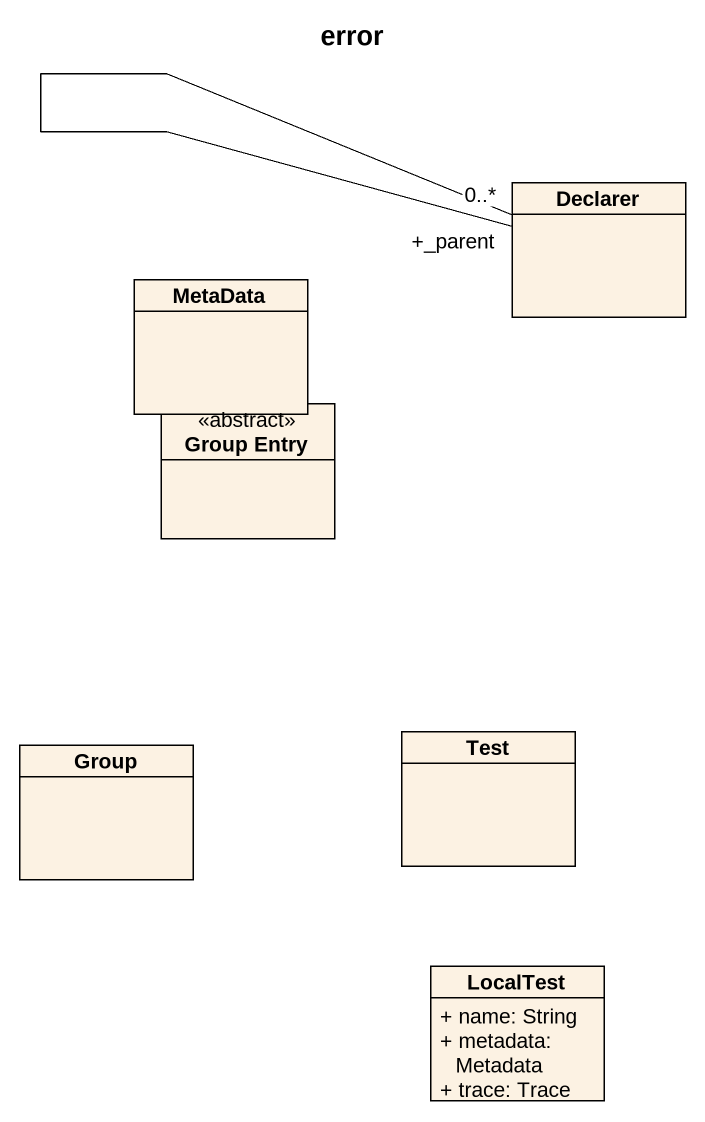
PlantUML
@startuml
title error
hide circle
hide empty members
skinparam classAttributeIconSize 0
class Declarer
class MetaData
class "Group Entry" as Group_Entry <<abstract>>
class "Group" as Group_
class Test
class LocalTest {
  + name: String
  + metadata: Metadata
  + trace: Trace
}
Declarer "+_parent" -- "0..*" Declarer
@enduml
